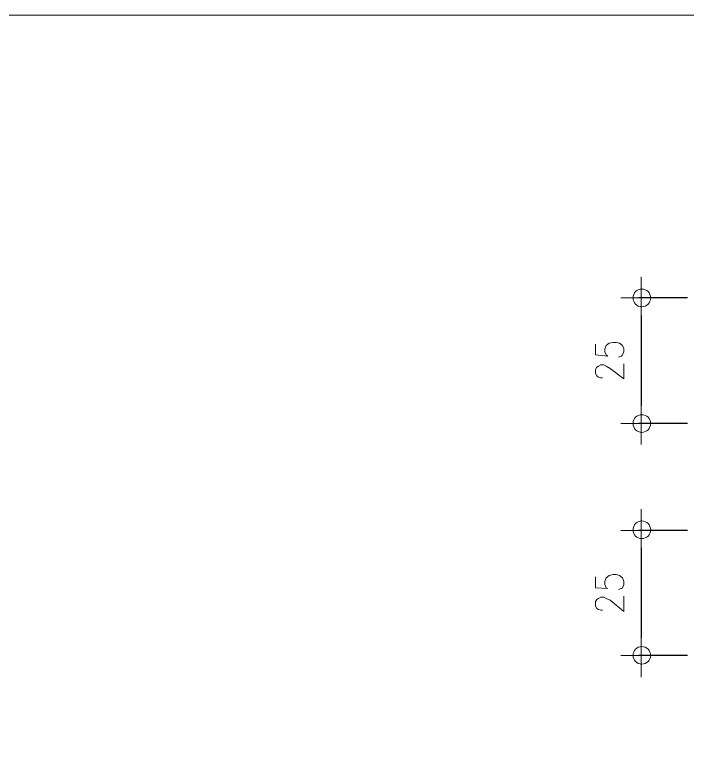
# Model space of a CAD drawing. Header units: millimetres. Extents: x 2928 to 3112, y 1220 to 1280.
# Drawn here: x 3100.485 to 3104.28, y 1263.546 to 1267.789 of the extents above; entities that cross this region are included whole.
import ezdxf

# ---------------------------------------------------------------- set-up
doc = ezdxf.new("R2010")
doc.units = ezdxf.units.MM

msp = doc.modelspace()

# ---------------------------------------------------------------- linework, layer by layer
at = {"color": 7, "linetype": 'Continuous', "lineweight": 9, "true_color": 0x000007}
for points in [[(3096.2363, 1258.80136), (3095.09836, 1258.80136), (3095.09836, 1267.78914), (3109.85194, 1267.78914), (3109.85194, 1258.80136), (3108.06232, 1258.80136)], [(3104.01666, 1266.07561), (3104.01666, 1266.31378), (3104.01666, 1266.31378)], [(3103.90088, 1266.19469), (3104.13906, 1266.19469), (3104.13906, 1266.19469)], [(3103.75864, 1265.93336), (3103.75864, 1265.87382), (3103.82811, 1265.8672), (3103.81819, 1265.87382), (3103.81157, 1265.89036), (3103.81157, 1265.9069), (3103.81819, 1265.92675), (3103.83473, 1265.93998), (3103.85788, 1265.94329), (3103.87442, 1265.94329), (3103.89427, 1265.93998), (3103.91081, 1265.92675), (3103.91742, 1265.9069), (3103.91742, 1265.89036), (3103.91081, 1265.87382), (3103.90419, 1265.8672), (3103.88765, 1265.86059)], [(3103.79834, 1265.74481), (3103.78841, 1265.74481), (3103.77518, 1265.74812), (3103.76526, 1265.75473), (3103.75864, 1265.76796), (3103.75864, 1265.79112), (3103.76526, 1265.80435), (3103.77518, 1265.81097), (3103.78841, 1265.81758), (3103.80495, 1265.81758), (3103.81819, 1265.81097), (3103.84134, 1265.79774), (3103.91742, 1265.73819), (3103.91742, 1265.8242)], [(3104.01666, 1265.60918), (3104.01666, 1265.3677), (3104.01666, 1265.3677)], [(3104.13906, 1265.48679), (3103.90088, 1265.48679), (3103.90088, 1265.48679)], [(3104.01666, 1264.76565), (3104.01666, 1265.00382), (3104.01666, 1265.00382)], [(3103.90088, 1264.88473), (3104.13906, 1264.88473), (3104.13906, 1264.88473)], [(3103.75864, 1264.6234), (3103.75864, 1264.56055), (3103.82811, 1264.55724), (3103.81819, 1264.56055), (3103.81157, 1264.5804), (3103.81157, 1264.59694), (3103.81819, 1264.61679), (3103.83473, 1264.63002), (3103.85788, 1264.63664), (3103.87442, 1264.63664), (3103.89427, 1264.63002), (3103.91081, 1264.61679), (3103.91742, 1264.59694), (3103.91742, 1264.5804), (3103.91081, 1264.56055), (3103.90419, 1264.55724), (3103.88765, 1264.55063)], [(3103.79834, 1264.43485), (3103.78841, 1264.43485), (3103.77518, 1264.43816), (3103.76526, 1264.44477), (3103.75864, 1264.45801), (3103.75864, 1264.48447), (3103.76526, 1264.49439), (3103.77518, 1264.50101), (3103.78841, 1264.50762), (3103.80495, 1264.50762), (3103.81819, 1264.50101), (3103.84134, 1264.49108), (3103.91742, 1264.42823), (3103.91742, 1264.51424)], [(3104.01666, 1264.29591), (3104.01666, 1264.05774), (3104.01666, 1264.05774)], [(3104.13906, 1264.18014), (3103.90088, 1264.18014), (3103.90088, 1264.18014)]]:
    msp.add_lwpolyline(points, dxfattribs=at)
at = {"color": 253, "linetype": 'Continuous', "lineweight": -2, "true_color": 0x9a9a9a}
for points in [[(3104.27799, 1266.19469), (3104.00012, 1266.19469), (3104.00012, 1266.19469)], [(3104.01666, 1266.09545), (3104.01666, 1265.58933), (3104.01666, 1265.58933)], [(3104.27799, 1265.48679), (3104.00012, 1265.48679), (3104.00012, 1265.48679)], [(3104.27799, 1264.88473), (3104.00012, 1264.88473), (3104.00012, 1264.88473)], [(3104.01666, 1264.78549), (3104.01666, 1264.27937), (3104.01666, 1264.27937)], [(3104.27799, 1264.18014), (3104.00012, 1264.18014), (3104.00012, 1264.18014)]]:
    msp.add_lwpolyline(points, dxfattribs=at)
at = {"color": 7, "linetype": 'Continuous', "lineweight": 9, "true_color": 0x000007}
for points in [[(3104.01997, 1266.24431), (3103.9902, 1266.24431), (3103.97035, 1266.22446), (3103.97035, 1266.19469), (3103.97035, 1266.19469), (3103.97035, 1266.16823), (3103.9902, 1266.14507), (3104.01997, 1266.14507), (3104.01997, 1266.14507), (3104.04644, 1266.14507), (3104.06959, 1266.16823), (3104.06959, 1266.19469), (3104.06959, 1266.19469), (3104.06959, 1266.22446), (3104.04644, 1266.24431), (3104.01997, 1266.24431)], [(3104.01997, 1265.43717), (3104.04644, 1265.43717), (3104.06959, 1265.46032), (3104.06959, 1265.48679), (3104.06959, 1265.48679), (3104.06959, 1265.51656), (3104.04644, 1265.53641), (3104.01997, 1265.53641), (3104.01997, 1265.53641), (3103.9902, 1265.53641), (3103.97035, 1265.51656), (3103.97035, 1265.48679), (3103.97035, 1265.48679), (3103.97035, 1265.46032), (3103.9902, 1265.43717), (3104.01997, 1265.43717)], [(3104.01997, 1264.93766), (3103.9902, 1264.93766), (3103.97035, 1264.91451), (3103.97035, 1264.88804), (3103.97035, 1264.88804), (3103.97035, 1264.85827), (3103.9902, 1264.83842), (3104.01997, 1264.83842), (3104.01997, 1264.83842), (3104.04644, 1264.83842), (3104.06959, 1264.85827), (3104.06959, 1264.88804), (3104.06959, 1264.88804), (3104.06959, 1264.91451), (3104.04644, 1264.93766), (3104.01997, 1264.93766)], [(3104.01997, 1264.13052), (3104.04644, 1264.13052), (3104.06959, 1264.15367), (3104.06959, 1264.18014), (3104.06959, 1264.18014), (3104.06959, 1264.2066), (3104.04644, 1264.22975), (3104.01997, 1264.22975), (3104.01997, 1264.22975), (3103.9902, 1264.22975), (3103.97035, 1264.2066), (3103.97035, 1264.18014), (3103.97035, 1264.18014), (3103.97035, 1264.15367), (3103.9902, 1264.13052), (3104.01997, 1264.13052)]]:
    msp.add_open_spline(points, degree=3, knots=[0, 0, 0, 0, 0.0625, 0.0625, 0.0625, 0.062501, 0.125, 0.125, 0.125, 0.125001, 0.1875, 0.1875, 0.1875, 0.187501, 1, 1, 1, 1], dxfattribs=at)

doc.saveas('drawing.dxf')
